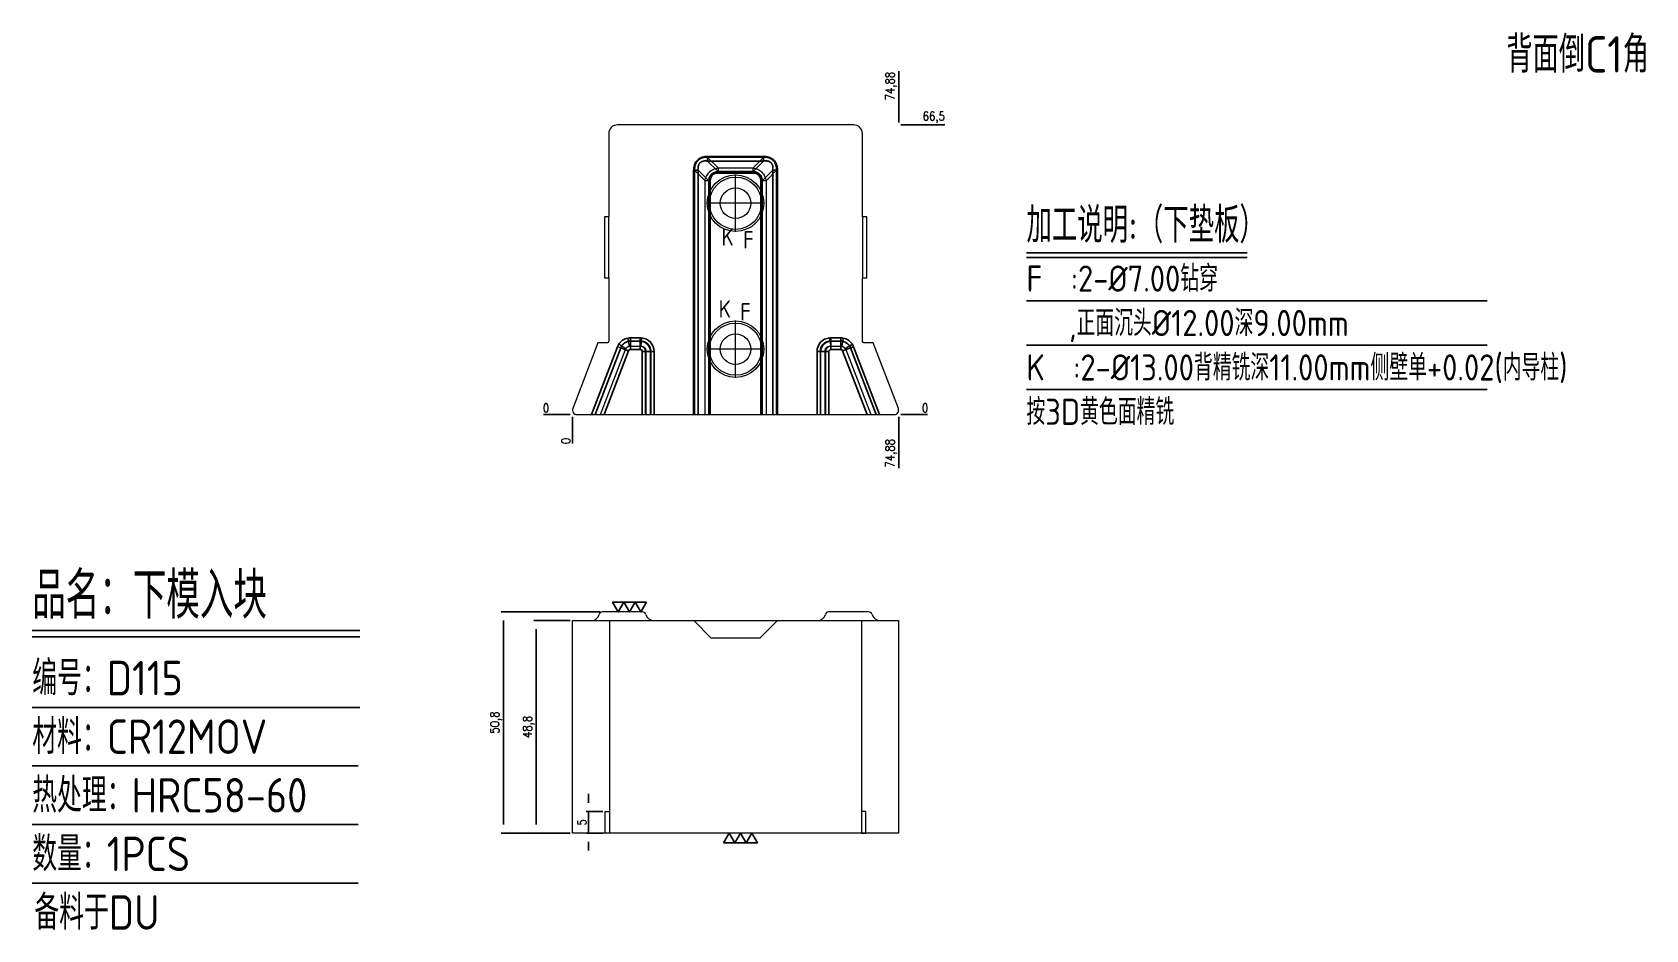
# Model space of a CAD drawing. Header units: millimetres. Extents: x 106100 to 106471, y -5203 to -4997.
import ezdxf
from ezdxf.enums import TextEntityAlignment as Align

# ---------------------------------------------------------------- set-up
doc = ezdxf.new("R2010")
doc.units = ezdxf.units.MM
doc.linetypes.add('HIDDEN', pattern=[0])
for name, color, linetype in [('DIM', 4, 'Continuous'), ('LB_P', 2, 'Continuous'), ('TEXT', 4, 'Continuous')]:
    doc.layers.add(name, color=color, linetype=linetype)
doc.styles.add('gbenor', font='gbenor.shx', dxfattribs={"bigfont": 'gbcbig.shx'})
doc.styles.get("Standard").update_dxf_attribs({"font": 'txt.shx', "width": 0.85, "bigfont": 'ctxt.shx'})
doc.dimstyles.new('T-2-WX', dxfattribs={"dimtxt": 2, "dimasz": 2, "dimexe": 0.5, "dimexo": 0.5, "dimgap": 0.5, "dimtad": 1, "dimtxsty": 'Standard', "dimblk": 'OPEN30', "dimcen": 0, "dimazin": 3, "dimtfac": 1, "dimtmove": 0, "dimatfit": 3, "dimldrblk": 'OPEN30', "dimlwd": -1, "dimlwe": -1})

# ---------------------------------------------------------------- blocks, each defined once
blk = doc.blocks.new('*D7579')
at = {"layer": 'Defpoints', "color": 0}
for p in [(106224.23, -5084.61), (106299.11, -5084.61), (106304.11, -5084.61)]:
    blk.add_point(p, dxfattribs=at)
at = {"layer": 'DIM', "color": 0, "linetype": 'Continuous'}
blk.add_line((106299.61, -5084.61), (106305.74, -5084.61), dxfattribs=at)
at = {"layer": 'DIM', "color": 0, "insert": (106305.17, -5083.11), "char_height": 2, "attachment_point": 5}
blk.add_mtext('0', dxfattribs=at)
blk = doc.blocks.new('_Open30')
blk = doc.blocks.new('*D7580')
at = {"layer": 'Defpoints', "color": 0}
for p in [(106299.11, -5018.11), (106304.11, -5018.11), (106224.23, -5084.61)]:
    blk.add_point(p, dxfattribs=at)
at = {"layer": 'DIM', "color": 0, "linetype": 'Continuous'}
for p, q in [((106299.61, -5018.11), (106303.11, -5018.11)), ((106303.11, -5018.11), (106300.11, -5018.11)), ((106300.11, -5018.11), (106309.71, -5018.11))]:
    blk.add_line(p, q, dxfattribs=at)
at = {"layer": 'DIM', "color": 0, "insert": (106307.16, -5016.42), "char_height": 2, "attachment_point": 5}
blk.add_mtext('66,5', dxfattribs=at)
blk = doc.blocks.new('*D7581')
at = {"layer": 'Defpoints', "color": 0}
for p in [(106219.23, -5084.61), (106224.23, -5084.61), (106224.23, -5084.61)]:
    blk.add_point(p, dxfattribs=at)
at = {"layer": 'DIM', "color": 0, "linetype": 'Continuous'}
blk.add_line((106223.73, -5084.61), (106217.59, -5084.61), dxfattribs=at)
at = {"layer": 'DIM', "color": 0, "insert": (106218.16, -5083.11), "char_height": 2, "attachment_point": 5}
blk.add_mtext('0', dxfattribs=at)
blk = doc.blocks.new('*D7582')
at = {"layer": 'Defpoints', "color": 0}
for p in [(106224.23, -5084.61), (106299.11, -5084.61), (106299.11, -5089.61)]:
    blk.add_point(p, dxfattribs=at)
at = {"layer": 'DIM', "color": 0, "linetype": 'Continuous'}
for p, q in [((106299.11, -5085.11), (106299.11, -5088.61)), ((106299.11, -5088.61), (106299.11, -5085.61)), ((106299.11, -5085.61), (106299.11, -5096.91))]:
    blk.add_line(p, q, dxfattribs=at)
at = {"layer": 'DIM', "color": 0, "insert": (106297.42, -5093.51), "char_height": 2, "attachment_point": 5, "rotation": 90}
blk.add_mtext('74,88', dxfattribs=at)
blk = doc.blocks.new('*D7583')
at = {"layer": 'Defpoints', "color": 0}
for p in [(106224.23, -5084.61), (106224.23, -5084.61), (106224.23, -5089.61)]:
    blk.add_point(p, dxfattribs=at)
at = {"layer": 'DIM', "color": 0, "linetype": 'Continuous'}
blk.add_line((106224.23, -5085.11), (106224.23, -5091.24), dxfattribs=at)
at = {"layer": 'DIM', "color": 0, "insert": (106222.73, -5090.68), "char_height": 2, "attachment_point": 5, "rotation": 90}
blk.add_mtext('0', dxfattribs=at)
blk = doc.blocks.new('*D7584')
at = {"layer": 'Defpoints', "color": 0}
for p in [(106299.11, -5013.11), (106299.11, -5018.11), (106224.23, -5084.61)]:
    blk.add_point(p, dxfattribs=at)
at = {"layer": 'DIM', "color": 0, "linetype": 'Continuous'}
for p, q in [((106299.11, -5017.11), (106299.11, -5005.81)), ((106299.11, -5017.61), (106299.11, -5014.11)), ((106299.11, -5014.11), (106299.11, -5017.11))]:
    blk.add_line(p, q, dxfattribs=at)
at = {"layer": 'DIM', "color": 0, "insert": (106297.42, -5009.21), "char_height": 2, "attachment_point": 5, "rotation": 90}
blk.add_mtext('74,88', dxfattribs=at)
blk = doc.blocks.new('*D7585')
at = {"layer": 'Defpoints', "color": 0}
for p in [(106231.08, -5129.92), (106208.39, -5180.72), (106224.23, -5180.72)]:
    blk.add_point(p, dxfattribs=at)
at = {"layer": 'DIM', "color": 0, "linetype": 'Continuous'}
for p, q in [((106230.58, -5129.92), (106207.89, -5129.92)), ((106208.39, -5131.92), (106208.39, -5178.72)), ((106223.73, -5180.72), (106207.89, -5180.72))]:
    blk.add_line(p, q, dxfattribs=at)
at = {"layer": 'DIM', "color": 0, "insert": (106206.69, -5155.32), "char_height": 2, "attachment_point": 5, "rotation": 90}
blk.add_mtext('50,8', dxfattribs=at)
blk = doc.blocks.new('*D7586')
at = {"layer": 'Defpoints', "color": 0}
for p in [(106224.23, -5131.92), (106215.89, -5180.72), (106224.23, -5180.72)]:
    blk.add_point(p, dxfattribs=at)
at = {"layer": 'DIM', "color": 0, "linetype": 'Continuous'}
for p, q in [((106223.73, -5131.92), (106215.39, -5131.92)), ((106215.89, -5133.92), (106215.89, -5178.72)), ((106223.73, -5180.72), (106215.39, -5180.72))]:
    blk.add_line(p, q, dxfattribs=at)
at = {"layer": 'DIM', "color": 0, "insert": (106214.2, -5156.32), "char_height": 2, "attachment_point": 5, "rotation": 90}
blk.add_mtext('48,8', dxfattribs=at)
blk = doc.blocks.new('*D7587')
at = {"layer": 'Defpoints', "color": 0}
for p in [(106231.73, -5175.72), (106227.9, -5180.72), (106231.73, -5180.72)]:
    blk.add_point(p, dxfattribs=at)
at = {"layer": 'DIM', "color": 0, "linetype": 'Continuous'}
for p, q in [((106227.9, -5173.72), (106227.9, -5171.72)), ((106231.23, -5175.72), (106227.4, -5175.72)), ((106227.9, -5175.72), (106227.9, -5180.72)), ((106231.23, -5180.72), (106227.4, -5180.72)), ((106227.9, -5182.72), (106227.9, -5184.72))]:
    blk.add_line(p, q, dxfattribs=at)
at = {"layer": 'DIM', "color": 0, "insert": (106226.4, -5178.22), "char_height": 2, "attachment_point": 5, "rotation": 90}
blk.add_mtext('5', dxfattribs=at)

msp = doc.modelspace()

# ---------------------------------------------------------------- linework, layer by layer
at = {"layer": 'DIM', "color": 4, "linetype": 'Continuous', "lineweight": 25}
for p, q in [((106100.236, -5134.228), (106175.389, -5134.228)), ((106100.236, -5135.613), (106175.389, -5135.613)), ((106100.236, -5151.838), (106175.389, -5151.838)), ((106100.236, -5165.293), (106175.063, -5165.293)), ((106100.236, -5178.748), (106175.063, -5178.748)), ((106100.236, -5192.203), (106175.063, -5192.203))]:
    msp.add_line(p, q, dxfattribs=at)
at = {"layer": 'LB_P', "linetype": 'Continuous', "lineweight": 25}
for p, q in [((106268.106, -5025.37, 0), (106255.228, -5025.37, 0)), ((106252.046, -5028.552, 0), (106252.046, -5084.61, 0)), ((106255.521, -5030.967, 0), (106253.106, -5028.552, 0)), ((106253.106, -5084.61, 0), (106253.106, -5028.552, 0)), ((106255.228, -5026.431, 0), (106257.642, -5028.845, 0)), ((106255.228, -5026.431, 0), (106268.106, -5026.431, 0)), ((106265.692, -5028.845, 0), (106257.642, -5028.845, 0)), ((106257.642, -5029.199, 0), (106265.692, -5029.199, 0)), ((106265.692, -5028.845, 0), (106268.106, -5026.431, 0)), ((106270.228, -5028.552, 0), (106267.814, -5030.967, 0)), ((106270.228, -5028.552, 0), (106270.228, -5084.61, 0)), ((106271.288, -5084.61, 0), (106271.288, -5028.552, 0)), ((106255.521, -5030.967, 0), (106255.521, -5084.61, 0)), ((106255.874, -5084.61, 0), (106255.874, -5030.967, 0)), ((106267.46, -5030.967, 0), (106267.46, -5084.61, 0)), ((106267.814, -5084.61, 0), (106267.814, -5030.967, 0))]:
    msp.add_line(p, q, dxfattribs=at)
at = {"layer": 'LB_P', "linetype": 'Continuous', "lineweight": 18}
for p, q in [((106255.228, -5025.37, 0), (106268.106, -5025.37, 0)), ((106257.642, -5027.997, 0), (106255.228, -5025.583, 0)), ((106268.106, -5025.583, 0), (106255.228, -5025.583, 0)), ((106268.106, -5025.583, 0), (106265.692, -5027.997, 0)), ((106252.046, -5084.61, 0), (106252.046, -5028.552, 0)), ((106252.258, -5028.552, 0), (106252.258, -5084.61, 0)), ((106252.258, -5028.552, 0), (106254.672, -5030.967, 0)), ((106257.642, -5027.997, 0), (106265.692, -5027.997, 0)), ((106265.692, -5029.199, 0), (106257.642, -5029.199, 0)), ((106268.662, -5030.967, 0), (106271.076, -5028.552, 0)), ((106271.076, -5084.61, 0), (106271.076, -5028.552, 0)), ((106271.288, -5028.552, 0), (106271.288, -5084.61, 0)), ((106254.672, -5084.61, 0), (106254.672, -5030.967, 0)), ((106255.874, -5030.967, 0), (106255.874, -5084.61, 0)), ((106267.46, -5084.61, 0), (106267.46, -5030.967, 0)), ((106268.662, -5030.967, 0), (106268.662, -5084.61, 0)), ((106240.266, -5129.919, 0), (106231.079, -5129.919, 0)), ((106241.018, -5130.446, 0), (106241.075, -5130.604, 0)), ((106292.204, -5129.915, 0), (106283.017, -5129.915, 0)), ((106292.956, -5130.442, 0), (106293.013, -5130.599, 0))]:
    msp.add_line(p, q, dxfattribs=at)
at = {"layer": 'LB_P', "linetype": 'Continuous', "lineweight": 15}
for p, q in [((106261.667, -5042.71, 0), (106261.667, -5029.51, 0)), ((106268.267, -5036.11, 0), (106255.067, -5036.11, 0)), ((106232.547, -5053.242, 0), (106232.547, -5039.242, 0)), ((106290.787, -5039.242, 0), (106290.787, -5053.242, 0)), ((106261.667, -5076.21, 0), (106261.667, -5063.01, 0)), ((106268.267, -5069.61, 0), (106255.067, -5069.61, 0)), ((106232.727, -5131.919, 0), (106232.727, -5180.719, 0)), ((106290.607, -5131.919, 0), (106290.607, -5180.719, 0))]:
    msp.add_line(p, q, dxfattribs=at)
at = {"layer": 'LB_P', "lineweight": 25}
for p, q in [((106228.596, -5084.61, 0), (106234.584, -5069.037, 0)), ((106235.3, -5069.312, 0), (106229.418, -5084.61, 0)), ((106237.089, -5070, 0), (106231.471, -5084.61, 0)), ((106237.089, -5070, 0), (106235.3, -5069.312, 0)), ((106236.934, -5067.066, 0), (106237.08, -5067.818, 0)), ((106237.539, -5067.007, 0), (106239.781, -5067.007, 0)), ((106237.539, -5067.774, 0), (106237.539, -5067.007, 0)), ((106239.781, -5067.774, 0), (106237.539, -5067.774, 0)), ((106237.539, -5069.691, 0), (106237.539, -5067.774, 0)), ((106239.781, -5069.691, 0), (106237.539, -5069.691, 0)), ((106239.781, -5067.774, 0), (106239.781, -5067.007, 0)), ((106239.781, -5069.691, 0), (106239.781, -5067.774, 0)), ((106239.991, -5067.783, 0), (106240.057, -5067.019, 0)), ((106283.343, -5067.783, 0), (106283.277, -5067.019, 0)), ((106283.553, -5067.007, 0), (106285.795, -5067.007, 0)), ((106283.553, -5067.007, 0), (106283.553, -5067.774, 0)), ((106283.553, -5067.774, 0), (106283.553, -5069.691, 0)), ((106285.795, -5067.774, 0), (106283.553, -5067.774, 0)), ((106285.795, -5069.691, 0), (106283.553, -5069.691, 0)), ((106285.795, -5067.007, 0), (106285.795, -5067.774, 0)), ((106285.795, -5067.774, 0), (106285.795, -5069.691, 0)), ((106288.034, -5069.312, 0), (106286.246, -5070, 0)), ((106291.863, -5084.61, 0), (106286.246, -5070, 0)), ((106286.401, -5067.066, 0), (106286.254, -5067.818, 0)), ((106288.478, -5068.493, 0), (106287.828, -5068.899, 0)), ((106288.75, -5069.037, 0), (106288.034, -5069.312, 0)), ((106293.916, -5084.61, 0), (106288.034, -5069.312, 0)), ((106288.75, -5069.037, 0), (106294.738, -5084.61, 0)), ((106240.266, -5084.61, 0), (106240.266, -5070.162, 0)), ((106240.266, -5070.162, 0), (106242.145, -5070.162, 0)), ((106242.203, -5070.12, 0), (106242.145, -5070.162, 0)), ((106242.145, -5070.162, 0), (106242.145, -5084.61, 0)), ((106242.203, -5084.61, 0), (106242.203, -5070.12, 0)), ((106242.203, -5070.12, 0), (106242.955, -5070.12, 0)), ((106242.955, -5070.12, 0), (106242.955, -5084.61, 0)), ((106281.131, -5070.12, 0), (106280.38, -5070.12, 0)), ((106280.38, -5084.61, 0), (106280.38, -5070.12, 0)), ((106281.189, -5070.162, 0), (106281.131, -5070.12, 0)), ((106281.131, -5070.12, 0), (106281.131, -5084.61, 0)), ((106283.068, -5070.162, 0), (106281.189, -5070.162, 0)), ((106281.189, -5084.61, 0), (106281.189, -5070.162, 0)), ((106283.068, -5070.162, 0), (106283.068, -5084.61, 0))]:
    msp.add_line(p, q, dxfattribs=at)
at = {"layer": 'LB_P', "lineweight": 18}
for p, q in [((106234.584, -5069.037, 0), (106228.596, -5084.61, 0)), ((106230.65, -5084.61, 0), (106236.373, -5069.725, 0)), ((106231.471, -5084.61, 0), (106237.089, -5070, 0)), ((106236.373, -5069.725, 0), (106234.584, -5069.037, 0)), ((106236.481, -5069.509, 0), (106234.856, -5068.493, 0)), ((106236.373, -5069.725, 0), (106237.089, -5070, 0)), ((106237.299, -5068.947, 0), (106236.934, -5067.066, 0)), ((106239.781, -5067.007, 0), (106237.539, -5067.007, 0)), ((106237.539, -5068.924, 0), (106237.539, -5067.007, 0)), ((106237.539, -5068.924, 0), (106239.781, -5068.924, 0)), ((106237.539, -5068.924, 0), (106237.539, -5069.691, 0)), ((106237.539, -5069.691, 0), (106239.781, -5069.691, 0)), ((106239.781, -5068.924, 0), (106239.781, -5067.007, 0)), ((106239.781, -5068.924, 0), (106239.781, -5069.691, 0)), ((106240.057, -5067.019, 0), (106239.893, -5068.929, 0)), ((106283.277, -5067.019, 0), (106283.442, -5068.929, 0)), ((106283.553, -5067.007, 0), (106283.553, -5068.924, 0)), ((106285.795, -5067.007, 0), (106283.553, -5067.007, 0)), ((106283.553, -5068.924, 0), (106283.553, -5069.691, 0)), ((106283.553, -5068.924, 0), (106285.795, -5068.924, 0)), ((106283.553, -5069.691, 0), (106285.795, -5069.691, 0)), ((106285.795, -5067.007, 0), (106285.795, -5068.924, 0)), ((106285.795, -5068.924, 0), (106285.795, -5069.691, 0)), ((106286.401, -5067.066, 0), (106286.035, -5068.947, 0)), ((106286.246, -5070, 0), (106286.961, -5069.725, 0)), ((106286.246, -5070, 0), (106291.863, -5084.61, 0)), ((106288.478, -5068.493, 0), (106286.853, -5069.509, 0)), ((106288.75, -5069.037, 0), (106286.961, -5069.725, 0)), ((106286.961, -5069.725, 0), (106292.684, -5084.61, 0)), ((106294.738, -5084.61, 0), (106288.75, -5069.037, 0)), ((106240.266, -5070.162, 0), (106241.018, -5070.162, 0)), ((106240.266, -5070.162, 0), (106240.266, -5084.61, 0)), ((106241.075, -5070.12, 0), (106241.018, -5070.162, 0)), ((106241.018, -5084.61, 0), (106241.018, -5070.162, 0)), ((106242.955, -5070.12, 0), (106241.075, -5070.12, 0)), ((106241.075, -5070.12, 0), (106241.075, -5084.61, 0)), ((106242.955, -5084.61, 0), (106242.955, -5070.12, 0)), ((106282.259, -5070.12, 0), (106280.38, -5070.12, 0)), ((106280.38, -5070.12, 0), (106280.38, -5084.61, 0)), ((106282.316, -5070.162, 0), (106282.259, -5070.12, 0)), ((106282.259, -5084.61, 0), (106282.259, -5070.12, 0)), ((106282.316, -5070.162, 0), (106283.068, -5070.162, 0)), ((106282.316, -5070.162, 0), (106282.316, -5084.61, 0)), ((106283.068, -5084.61, 0), (106283.068, -5070.162, 0))]:
    msp.add_line(p, q, dxfattribs=at)
at = {"layer": 'LB_P', "linetype": 'Continuous', "lineweight": 15, "elevation": 0}
msp.add_lwpolyline([(106290.787, -5039.242), (106290.787, -5020.112, 0.4142136), (106288.787, -5018.112), (106234.547, -5018.112, 0.4142136), (106232.547, -5020.112), (106232.547, -5039.242), (106231.547, -5039.242), (106231.547, -5053.242), (106232.547, -5053.242), (106232.547, -5067.692, -0.4142136), (106232.047, -5068.192), (106230.084, -5068.192), (106224.294, -5083.251, 0.5263024), (106225.228, -5084.61), (106298.107, -5084.61, 0.5263024), (106299.04, -5083.251), (106293.25, -5068.192), (106291.287, -5068.192, -0.4142136), (106290.787, -5067.692), (106290.787, -5053.242), (106291.787, -5053.242), (106291.787, -5039.242)], format="xyb", close=True, dxfattribs=at)
at = {"layer": 'LB_P', "color": 2, "linetype": 'Continuous', "lineweight": 15, "elevation": 0}
msp.add_lwpolyline([(106224.228, -5131.919), (106299.107, -5131.919), (106299.107, -5180.719), (106224.228, -5180.719)], close=True, dxfattribs=at)
at = {"layer": 'LB_P', "linetype": 'Continuous', "lineweight": 15, "elevation": 0}
msp.add_lwpolyline([(106271.264, -5131.919), (106267.264, -5135.919), (106256.07, -5135.919), (106252.07, -5131.919)], dxfattribs=at)
for points in [[(106231.727, -5180.719), (106231.727, -5175.719), (106232.727, -5175.719), (106232.727, -5180.719)], [(106291.607, -5180.719), (106291.607, -5175.719), (106290.607, -5175.719), (106290.607, -5180.719)]]:
    msp.add_lwpolyline(points, close=True, dxfattribs=at)
at = {"layer": 'LB_P', "linetype": 'HIDDEN', "lineweight": 15}
for centre in [(106261.667, -5036.11, 0), (106261.667, -5069.61, 0)]:
    msp.add_circle(centre, 6.5, dxfattribs=at)
at = {"layer": 'LB_P', "linetype": 'Continuous', "lineweight": 15}
for centre, radius in [((106261.667, -5036.11, 0), 6), ((106261.667, -5036.11, 0), 3.5), ((106261.667, -5069.61, 0), 6), ((106261.667, -5069.61, 0), 3.5)]:
    msp.add_circle(centre, radius, dxfattribs=at)
at = {"layer": 'LB_P', "linetype": 'Continuous', "lineweight": 18}
for centre, radius, start, end in [((106228.531, -5130.031, 0), 1.889, 271.31505, 345.90349), ((106231.097, -5130.675, 0), 0.756, 91.31505, 165.90349), ((106240.266, -5130.719, 0), 0.8, 20, 90), ((106242.955, -5129.919, 0), 2, 200, 270), ((106280.469, -5130.027, 0), 1.889, 271.31505, 345.90349), ((106283.035, -5130.671, 0), 0.756, 91.31505, 165.90349), ((106292.204, -5130.715, 0), 0.8, 20, 90), ((106294.893, -5129.915, 0), 2, 200, 270)]:
    msp.add_arc(centre, radius, start, end, dxfattribs=at)
at = {"layer": 'LB_P', "lineweight": 25}
for centre, major_axis, ratio, start_param, end_param in [((106237.711, -5070.423, 0), (1.965, -2.86), 0.9510147, 2.7497471, 3.5334382), ((106237.563, -5070.208, 0), (0.298, -0.433), 0.9510147, 2.5629528, 3.7202325), ((106239.734, -5070.208, 0), (0.442, 0.325), 0.9112507, 5.6922932, 7.1744522), ((106239.443, -5070.423, 0), (2.916, 2.147), 0.9112507, 5.6922932, 7.0873262), ((106283.891, -5070.423, 0), (-2.916, 2.147), 0.9112507, 5.4790444, 6.8740774), ((106283.6, -5070.208, 0), (-0.442, 0.325), 0.9112507, 5.3919185, 6.8740774), ((106285.771, -5070.208, 0), (-0.298, -0.433), 0.9510147, 2.5629528, 3.7202325), ((106285.624, -5070.423, 0), (-1.965, -2.86), 0.9510147, 2.7497471, 3.5334382)]:
    msp.add_ellipse(centre, major_axis=major_axis, ratio=ratio, start_param=start_param, end_param=end_param, dxfattribs=at)
at = {"layer": 'LB_P', "lineweight": 18}
for centre, major_axis, ratio, start_param, end_param in [((106237.711, -5070.423, 0), (1.965, -2.86), 0.9510147, 2.7497471, 3.5334382), ((106237.563, -5070.208, 0), (0.298, -0.433), 0.9510147, 2.5629528, 3.7202325), ((106239.734, -5070.208, 0), (0.442, 0.325), 0.9112507, 5.6922932, 7.1744522), ((106239.443, -5070.423, 0), (2.916, 2.147), 0.9112507, 5.6922932, 7.0873262), ((106283.891, -5070.423, 0), (-2.916, 2.147), 0.9112507, 5.4790444, 6.8740774), ((106283.6, -5070.208, 0), (-0.442, 0.325), 0.9112507, 5.3919185, 6.8740774), ((106285.771, -5070.208, 0), (-0.298, -0.433), 0.9510147, 2.5629528, 3.7202325), ((106285.624, -5070.423, 0), (-1.965, -2.86), 0.9510147, 2.7497471, 3.5334382)]:
    msp.add_ellipse(centre, major_axis=major_axis, ratio=ratio, start_param=start_param, end_param=end_param, dxfattribs=at)
at = {"layer": 'LB_P', "linetype": 'Continuous', "lineweight": 25}
for points, knots in [([(106252.046, -5028.552, 0), (106252.046, -5028.142, 0), (106252.098, -5027.722, 0), (106252.3, -5027.118, 0), (106252.389, -5026.921, 0), (106252.611, -5026.55, 0), (106252.745, -5026.377, 0), (106253.052, -5026.069, 0), (106253.226, -5025.935, 0), (106253.597, -5025.713, 0), (106253.793, -5025.625, 0), (106254.398, -5025.423, 0), (106254.817, -5025.37, 0), (106255.228, -5025.37, 0)], [0, 0, 0, 0, 0.25, 0.25, 0.375, 0.375, 0.5, 0.5, 0.625, 0.625, 0.75, 0.75, 1, 1, 1, 1]), ([(106268.106, -5025.37, 0), (106268.517, -5025.37, 0), (106268.936, -5025.423, 0), (106269.541, -5025.625, 0), (106269.738, -5025.713, 0), (106270.108, -5025.935, 0), (106270.282, -5026.069, 0), (106270.59, -5026.377, 0), (106270.724, -5026.551, 0), (106270.946, -5026.921, 0), (106271.034, -5027.118, 0), (106271.236, -5027.723, 0), (106271.288, -5028.142, 0), (106271.288, -5028.552, 0)], [0, 0, 0, 0, 0.25, 0.25, 0.375, 0.375, 0.5, 0.5, 0.625, 0.625, 0.75, 0.75, 1, 1, 1, 1]), ([(106255.228, -5026.431, 0), (106255.16, -5026.422, 0), (106255.029, -5026.406, 0), (106254.835, -5026.395, 0), (106254.65, -5026.396, 0), (106254.474, -5026.409, 0), (106254.308, -5026.434, 0), (106254.151, -5026.471, 0), (106254.004, -5026.519, 0), (106253.868, -5026.578, 0), (106253.742, -5026.649, 0), (106253.626, -5026.73, 0), (106253.521, -5026.822, 0), (106253.393, -5026.962, 0), (106253.257, -5027.171, 0), (106253.142, -5027.464, 0), (106253.078, -5027.796, 0), (106253.061, -5028.165, 0), (106253.091, -5028.419, 0), (106253.106, -5028.552, 0)], [0, 0, 0, 0, 0.05601333, 0.10928359, 0.15994378, 0.20814851, 0.25407719, 0.29793717, 0.33996643, 0.38043526, 0.41964623, 0.45793174, 0.49564868, 0.53317017, 0.61321579, 0.69770357, 0.78910222, 0.88937129, 1, 1, 1, 1]), ([(106257.642, -5028.845, 0), (106257.37, -5028.861, 0), (106257.097, -5028.915, 0), (106256.582, -5029.119, 0), (106256.341, -5029.271, 0), (106255.946, -5029.666, 0), (106255.794, -5029.906, 0), (106255.59, -5030.421, 0), (106255.537, -5030.695, 0), (106255.521, -5030.967, 0)], [0, 0, 0, 0, 0.25, 0.25, 0.5, 0.5, 0.75, 0.75, 1, 1, 1, 1]), ([(106257.642, -5029.199, 0), (106257.402, -5029.199, 0), (106257.163, -5029.232, 0), (106256.718, -5029.385, 0), (106256.513, -5029.508, 0), (106256.183, -5029.837, 0), (106256.061, -5030.042, 0), (106255.907, -5030.487, 0), (106255.874, -5030.726, 0), (106255.874, -5030.967, 0)], [0, 0, 0, 0, 0.25, 0.25, 0.5, 0.5, 0.75, 0.75, 1, 1, 1, 1]), ([(106265.692, -5028.845, 0), (106265.752, -5028.85, 0), (106265.869, -5028.859, 0), (106266.042, -5028.886, 0), (106266.207, -5028.922, 0), (106266.366, -5028.968, 0), (106266.596, -5029.052, 0), (106266.885, -5029.203, 0), (106267.2, -5029.459, 0), (106267.456, -5029.774, 0), (106267.624, -5030.095, 0), (106267.726, -5030.4, 0), (106267.788, -5030.676, 0), (106267.805, -5030.868, 0), (106267.814, -5030.967, 0)], [0, 0, 0, 0, 0.0541024, 0.10663569, 0.1577006, 0.20740683, 0.25587326, 0.37973329, 0.50000066, 0.62029102, 0.74419329, 0.82566849, 0.91076772, 1, 1, 1, 1]), ([(106267.46, -5030.967, 0), (106267.46, -5030.726, 0), (106267.427, -5030.487, 0), (106267.273, -5030.042, 0), (106267.151, -5029.837, 0), (106266.822, -5029.508, 0), (106266.617, -5029.385, 0), (106266.172, -5029.232, 0), (106265.932, -5029.199, 0), (106265.692, -5029.199, 0)], [0, 0, 0, 0, 0.25, 0.25, 0.5, 0.5, 0.75, 0.75, 1, 1, 1, 1]), ([(106270.228, -5028.552, 0), (106270.236, -5028.485, 0), (106270.253, -5028.354, 0), (106270.264, -5028.16, 0), (106270.263, -5027.975, 0), (106270.25, -5027.799, 0), (106270.225, -5027.632, 0), (106270.188, -5027.476, 0), (106270.14, -5027.329, 0), (106270.081, -5027.192, 0), (106270.01, -5027.066, 0), (106269.929, -5026.951, 0), (106269.837, -5026.846, 0), (106269.697, -5026.717, 0), (106269.488, -5026.581, 0), (106269.195, -5026.467, 0), (106268.863, -5026.402, 0), (106268.494, -5026.386, 0), (106268.24, -5026.416, 0), (106268.106, -5026.431, 0)], [0, 0, 0, 0, 0.05601332, 0.10928357, 0.15994375, 0.20814847, 0.25407714, 0.29793712, 0.33996637, 0.3804352, 0.41964617, 0.45793168, 0.49564863, 0.53317011, 0.61321575, 0.69770353, 0.78910219, 0.88937128, 1, 1, 1, 1])]:
    msp.add_open_spline(points, degree=3, knots=knots, dxfattribs=at)
at = {"layer": 'LB_P', "linetype": 'Continuous', "lineweight": 18}
for points, knots in [([(106255.228, -5025.37, 0), (106254.817, -5025.37, 0), (106254.398, -5025.423, 0), (106253.793, -5025.625, 0), (106253.597, -5025.713, 0), (106253.226, -5025.935, 0), (106253.052, -5026.069, 0), (106252.745, -5026.377, 0), (106252.611, -5026.551, 0), (106252.389, -5026.921, 0), (106252.3, -5027.118, 0), (106252.098, -5027.722, 0), (106252.046, -5028.142, 0), (106252.046, -5028.552, 0)], [0, 0, 0, 0, 0.25, 0.25, 0.375, 0.375, 0.5, 0.5, 0.625, 0.625, 0.75, 0.75, 1, 1, 1, 1]), ([(106255.228, -5025.583, 0), (106254.836, -5025.573, 0), (106254.436, -5025.614, 0), (106253.863, -5025.794, 0), (106253.677, -5025.874, 0), (106253.328, -5026.078, 0), (106253.164, -5026.202, 0), (106252.878, -5026.489, 0), (106252.753, -5026.652, 0), (106252.549, -5027.001, 0), (106252.469, -5027.187, 0), (106252.29, -5027.761, 0), (106252.249, -5028.16, 0), (106252.258, -5028.552, 0)], [0, 0, 0, 0, 0.25, 0.25, 0.375, 0.375, 0.5, 0.5, 0.625, 0.625, 0.75, 0.75, 1, 1, 1, 1]), ([(106271.288, -5028.552, 0), (106271.288, -5028.142, 0), (106271.236, -5027.723, 0), (106271.034, -5027.118, 0), (106270.946, -5026.921, 0), (106270.724, -5026.551, 0), (106270.59, -5026.377, 0), (106270.282, -5026.069, 0), (106270.108, -5025.935, 0), (106269.738, -5025.713, 0), (106269.541, -5025.625, 0), (106268.936, -5025.423, 0), (106268.517, -5025.37, 0), (106268.106, -5025.37, 0)], [0, 0, 0, 0, 0.25, 0.25, 0.375, 0.375, 0.5, 0.5, 0.625, 0.625, 0.75, 0.75, 1, 1, 1, 1]), ([(106271.076, -5028.552, 0), (106271.085, -5028.16, 0), (106271.045, -5027.761, 0), (106270.865, -5027.188, 0), (106270.785, -5027.001, 0), (106270.581, -5026.652, 0), (106270.457, -5026.489, 0), (106270.17, -5026.202, 0), (106270.007, -5026.078, 0), (106269.658, -5025.874, 0), (106269.472, -5025.794, 0), (106268.898, -5025.614, 0), (106268.499, -5025.573, 0), (106268.106, -5025.583, 0)], [0, 0, 0, 0, 0.25, 0.25, 0.375, 0.375, 0.5, 0.5, 0.625, 0.625, 0.75, 0.75, 1, 1, 1, 1]), ([(106254.672, -5030.967, 0), (106254.727, -5030.618, 0), (106254.828, -5030.263, 0), (106255.153, -5029.581, 0), (106255.377, -5029.255, 0), (106255.93, -5028.702, 0), (106256.256, -5028.478, 0), (106256.938, -5028.153, 0), (106257.293, -5028.051, 0), (106257.642, -5027.997, 0)], [0, 0, 0, 0, 0.25, 0.25, 0.5, 0.5, 0.75, 0.75, 1, 1, 1, 1]), ([(106255.874, -5030.967, 0), (106255.874, -5030.727, 0), (106255.907, -5030.487, 0), (106256.061, -5030.042, 0), (106256.183, -5029.837, 0), (106256.513, -5029.508, 0), (106256.718, -5029.386, 0), (106257.163, -5029.232, 0), (106257.402, -5029.199, 0), (106257.642, -5029.199, 0)], [0, 0, 0, 0, 0.25, 0.25, 0.5, 0.5, 0.75, 0.75, 1, 1, 1, 1]), ([(106265.692, -5027.997, 0), (106266.041, -5028.051, 0), (106266.396, -5028.153, 0), (106267.078, -5028.478, 0), (106267.404, -5028.702, 0), (106267.957, -5029.255, 0), (106268.181, -5029.581, 0), (106268.506, -5030.263, 0), (106268.608, -5030.618, 0), (106268.662, -5030.967, 0)], [0, 0, 0, 0, 0.25, 0.25, 0.5, 0.5, 0.75, 0.75, 1, 1, 1, 1]), ([(106265.692, -5029.199, 0), (106265.932, -5029.199, 0), (106266.172, -5029.232, 0), (106266.617, -5029.386, 0), (106266.822, -5029.508, 0), (106267.151, -5029.838, 0), (106267.273, -5030.042, 0), (106267.427, -5030.488, 0), (106267.46, -5030.727, 0), (106267.46, -5030.967, 0)], [0, 0, 0, 0, 0.25, 0.25, 0.5, 0.5, 0.75, 0.75, 1, 1, 1, 1])]:
    msp.add_open_spline(points, degree=3, knots=knots, dxfattribs=at)
at = {"layer": 'LB_P', "linetype": 'Continuous', "lineweight": 25}
for points in [[(106255.228, -5026.431, 0), (106255.228, -5026.292, 0), (106255.228, -5025.959, 0), (106255.228, -5025.567, 0), (106255.228, -5025.37, 0)], [(106268.106, -5025.37, 0), (106268.106, -5025.567, 0), (106268.106, -5025.959, 0), (106268.106, -5026.292, 0), (106268.106, -5026.431, 0)], [(106252.046, -5028.552, 0), (106252.242, -5028.552, 0), (106252.635, -5028.552, 0), (106252.968, -5028.552, 0), (106253.106, -5028.552, 0)], [(106257.642, -5028.845, 0), (106257.642, -5028.938, 0), (106257.642, -5029.068, 0), (106257.642, -5029.199, 0)], [(106265.692, -5028.845, 0), (106265.692, -5028.938, 0), (106265.692, -5029.068, 0), (106265.692, -5029.199, 0)], [(106270.228, -5028.552, 0), (106270.367, -5028.552, 0), (106270.699, -5028.552, 0), (106271.092, -5028.552, 0), (106271.288, -5028.552, 0)], [(106255.521, -5030.967, 0), (106255.613, -5030.967, 0), (106255.743, -5030.967, 0), (106255.874, -5030.967, 0)], [(106267.46, -5030.967, 0), (106267.591, -5030.967, 0), (106267.721, -5030.967, 0), (106267.814, -5030.967, 0)]]:
    msp.add_open_spline(points, degree=3, dxfattribs=at)
at = {"layer": 'LB_P', "linetype": 'Continuous', "lineweight": 18}
for points in [[(106255.228, -5025.37, 0), (106255.228, -5025.41, 0), (106255.228, -5025.449, 0), (106255.228, -5025.485, 0)], [(106255.228, -5025.485, 0), (106255.228, -5025.521, 0), (106255.228, -5025.555, 0), (106255.228, -5025.583, 0)], [(106268.106, -5025.485, 0), (106268.106, -5025.449, 0), (106268.106, -5025.41, 0), (106268.106, -5025.37, 0)], [(106268.106, -5025.583, 0), (106268.106, -5025.555, 0), (106268.106, -5025.521, 0), (106268.106, -5025.485, 0)], [(106252.16, -5028.552, 0), (106252.124, -5028.552, 0), (106252.085, -5028.552, 0), (106252.046, -5028.552, 0)], [(106252.258, -5028.552, 0), (106252.23, -5028.552, 0), (106252.197, -5028.552, 0), (106252.16, -5028.552, 0)], [(106257.642, -5027.997, 0), (106257.642, -5028.154, 0), (106257.642, -5028.531, 0), (106257.642, -5028.976, 0), (106257.642, -5029.199, 0)], [(106265.692, -5029.199, 0), (106265.692, -5028.976, 0), (106265.692, -5028.531, 0), (106265.692, -5028.154, 0), (106265.692, -5027.997, 0)], [(106271.174, -5028.552, 0), (106271.137, -5028.552, 0), (106271.104, -5028.552, 0), (106271.076, -5028.552, 0)], [(106271.288, -5028.552, 0), (106271.249, -5028.552, 0), (106271.21, -5028.552, 0), (106271.174, -5028.552, 0)], [(106255.874, -5030.967, 0), (106255.652, -5030.967, 0), (106255.207, -5030.967, 0), (106254.829, -5030.967, 0), (106254.672, -5030.967, 0)], [(106268.662, -5030.967, 0), (106268.505, -5030.967, 0), (106268.128, -5030.967, 0), (106267.683, -5030.967, 0), (106267.46, -5030.967, 0)]]:
    msp.add_open_spline(points, degree=3, dxfattribs=at)
at = {"layer": 'LB_P', "lineweight": 25}
for points in [[(106234.584, -5069.037, 0), (106234.657, -5068.848, 0), (106234.748, -5068.665, 0), (106234.856, -5068.493, 0)], [(106235.507, -5068.9, 0), (106235.425, -5069.03, 0), (106235.356, -5069.168, 0), (106235.3, -5069.312, 0)], [(106236.934, -5067.066, 0), (106237.133, -5067.027, 0), (106237.337, -5067.007, 0), (106237.539, -5067.007, 0)], [(106237.539, -5067.774, 0), (106237.385, -5067.775, 0), (106237.231, -5067.79, 0), (106237.08, -5067.819, 0)], [(106239.781, -5067.007, 0), (106239.873, -5067.007, 0), (106239.965, -5067.011, 0), (106240.057, -5067.019, 0)], [(106239.991, -5067.783, 0), (106239.921, -5067.777, 0), (106239.851, -5067.774, 0), (106239.781, -5067.774, 0)], [(106283.277, -5067.019, 0), (106283.369, -5067.011, 0), (106283.461, -5067.007, 0), (106283.553, -5067.007, 0)], [(106283.553, -5067.774, 0), (106283.483, -5067.774, 0), (106283.413, -5067.777, 0), (106283.343, -5067.783, 0)], [(106285.795, -5067.007, 0), (106285.998, -5067.007, 0), (106286.201, -5067.027, 0), (106286.401, -5067.066, 0)], [(106286.254, -5067.819, 0), (106286.103, -5067.79, 0), (106285.949, -5067.775, 0), (106285.795, -5067.774, 0)], [(106288.034, -5069.312, 0), (106287.978, -5069.168, 0), (106287.909, -5069.03, 0), (106287.827, -5068.9, 0)], [(106288.478, -5068.493, 0), (106288.586, -5068.665, 0), (106288.677, -5068.848, 0), (106288.75, -5069.037, 0)]]:
    msp.add_open_spline(points, degree=3, dxfattribs=at)
for points, knots in [([(106235.506, -5068.899, 0), (106235.537, -5068.855, 0), (106235.599, -5068.766, 0), (106235.702, -5068.64, 0), (106235.813, -5068.52, 0), (106235.931, -5068.407, 0), (106236.056, -5068.302, 0), (106236.188, -5068.206, 0), (106236.325, -5068.118, 0), (106236.468, -5068.038, 0), (106236.616, -5067.968, 0), (106236.767, -5067.908, 0), (106236.922, -5067.857, 0), (106237.027, -5067.831, 0), (106237.08, -5067.818, 0)], [0, 0, 0, 0, 0.0833464, 0.1666857, 0.2500193, 0.3333486, 0.416675, 0.5, 0.583325, 0.6666514, 0.7499807, 0.8333143, 0.9166536, 1, 1, 1, 1]), ([(106237.08, -5067.818, 0), (106237.03, -5067.828, 0), (106236.931, -5067.848, 0), (106236.785, -5067.89, 0), (106236.642, -5067.941, 0), (106236.503, -5068.001, 0), (106236.368, -5068.07, 0), (106236.239, -5068.147, 0), (106236.114, -5068.232, 0), (106235.996, -5068.325, 0), (106235.884, -5068.426, 0), (106235.778, -5068.535, 0), (106235.679, -5068.65, 0), (106235.588, -5068.771, 0), (106235.533, -5068.856, 0), (106235.506, -5068.899, 0)], [0, 0, 0, 0, 0.077455, 0.1546448, 0.231617, 0.3084193, 0.3851003, 0.4617082, 0.5382918, 0.6148997, 0.6915807, 0.768383, 0.8453552, 0.922545, 1, 1, 1, 1]), ([(106239.991, -5067.783, 0), (106240.043, -5067.792, 0), (106240.147, -5067.811, 0), (106240.3, -5067.852, 0), (106240.451, -5067.901, 0), (106240.598, -5067.961, 0), (106240.742, -5068.029, 0), (106240.881, -5068.107, 0), (106241.015, -5068.193, 0), (106241.143, -5068.287, 0), (106241.265, -5068.388, 0), (106241.381, -5068.497, 0), (106241.49, -5068.612, 0), (106241.592, -5068.734, 0), (106241.686, -5068.861, 0), (106241.772, -5068.993, 0), (106241.85, -5069.129, 0), (106241.919, -5069.27, 0), (106241.98, -5069.414, 0), (106242.032, -5069.56, 0), (106242.074, -5069.709, 0), (106242.108, -5069.859, 0), (106242.132, -5070.011, 0), (106242.141, -5070.112, 0), (106242.145, -5070.162, 0)], [0, 0, 0, 0, 0.04663418, 0.09314797, 0.13954254, 0.18581904, 0.23197868, 0.27802263, 0.3239521, 0.3697683, 0.41547245, 0.46106576, 0.50654949, 0.55192487, 0.59719316, 0.64235563, 0.68741353, 0.73236816, 0.77722081, 0.82197277, 0.86662534, 0.91117986, 0.95563763, 1, 1, 1, 1]), ([(106242.203, -5070.12, 0), (106242.203, -5070.068, 0), (106242.204, -5069.965, 0), (106242.193, -5069.811, 0), (106242.172, -5069.66, 0), (106242.143, -5069.512, 0), (106242.104, -5069.368, 0), (106242.056, -5069.229, 0), (106242, -5069.094, 0), (106241.936, -5068.964, 0), (106241.863, -5068.84, 0), (106241.783, -5068.721, 0), (106241.696, -5068.609, 0), (106241.572, -5068.468, 0), (106241.399, -5068.308, 0), (106241.166, -5068.141, 0), (106240.906, -5068.001, 0), (106240.62, -5067.892, 0), (106240.313, -5067.813, 0), (106240.1, -5067.793, 0), (106239.991, -5067.783, 0)], [0, 0, 0, 0, 0.0436974, 0.0868155, 0.129391, 0.1714622, 0.2130686, 0.2542512, 0.2950521, 0.3355148, 0.3756837, 0.4156043, 0.455323, 0.4948868, 0.5725019, 0.6523524, 0.734754, 0.8199938, 0.9083314, 1, 1, 1, 1]), ([(106283.343, -5067.783, 0), (106283.288, -5067.787, 0), (106283.18, -5067.796, 0), (106283.019, -5067.821, 0), (106282.864, -5067.854, 0), (106282.713, -5067.897, 0), (106282.568, -5067.947, 0), (106282.429, -5068.006, 0), (106282.295, -5068.073, 0), (106282.169, -5068.146, 0), (106282.049, -5068.226, 0), (106281.936, -5068.313, 0), (106281.831, -5068.405, 0), (106281.698, -5068.536, 0), (106281.547, -5068.719, 0), (106281.394, -5068.963, 0), (106281.273, -5069.228, 0), (106281.187, -5069.513, 0), (106281.135, -5069.812, 0), (106281.133, -5070.017, 0), (106281.131, -5070.12, 0)], [0, 0, 0, 0, 0.0462654, 0.0916746, 0.1362543, 0.180033, 0.2230405, 0.2653085, 0.3068701, 0.3477603, 0.388016, 0.4276754, 0.466779, 0.5053686, 0.5845752, 0.6646012, 0.7458145, 0.8285671, 0.9131919, 1, 1, 1, 1]), ([(106281.189, -5070.162, 0), (106281.193, -5070.109, 0), (106281.203, -5070.003, 0), (106281.229, -5069.845, 0), (106281.265, -5069.688, 0), (106281.312, -5069.532, 0), (106281.368, -5069.379, 0), (106281.434, -5069.229, 0), (106281.509, -5069.083, 0), (106281.594, -5068.942, 0), (106281.687, -5068.806, 0), (106281.79, -5068.675, 0), (106281.9, -5068.551, 0), (106282.018, -5068.434, 0), (106282.144, -5068.324, 0), (106282.276, -5068.223, 0), (106282.415, -5068.13, 0), (106282.559, -5068.047, 0), (106282.708, -5067.973, 0), (106282.862, -5067.909, 0), (106283.02, -5067.856, 0), (106283.18, -5067.812, 0), (106283.289, -5067.793, 0), (106283.343, -5067.783, 0)], [0, 0, 0, 0, 0.0464773, 0.0930593, 0.1397477, 0.1865438, 0.2334494, 0.2804657, 0.3275944, 0.3748369, 0.4221947, 0.4696692, 0.5172619, 0.5649743, 0.6128076, 0.6607635, 0.7088432, 0.7570482, 0.8053798, 0.8538394, 0.9024284, 0.9511482, 1, 1, 1, 1]), ([(106286.254, -5067.818, 0), (106286.307, -5067.831, 0), (106286.412, -5067.857, 0), (106286.567, -5067.908, 0), (106286.719, -5067.968, 0), (106286.866, -5068.038, 0), (106287.009, -5068.118, 0), (106287.146, -5068.206, 0), (106287.278, -5068.302, 0), (106287.403, -5068.407, 0), (106287.522, -5068.52, 0), (106287.632, -5068.64, 0), (106287.736, -5068.766, 0), (106287.797, -5068.855, 0), (106287.828, -5068.899, 0)], [0, 0, 0, 0, 0.0833464, 0.1666857, 0.2500193, 0.3333486, 0.416675, 0.5, 0.583325, 0.6666514, 0.7499807, 0.8333143, 0.9166536, 1, 1, 1, 1]), ([(106287.828, -5068.899, 0), (106287.801, -5068.856, 0), (106287.747, -5068.771, 0), (106287.655, -5068.65, 0), (106287.556, -5068.535, 0), (106287.451, -5068.426, 0), (106287.338, -5068.325, 0), (106287.22, -5068.232, 0), (106287.095, -5068.147, 0), (106286.966, -5068.07, 0), (106286.831, -5068.001, 0), (106286.692, -5067.941, 0), (106286.55, -5067.89, 0), (106286.403, -5067.848, 0), (106286.304, -5067.828, 0), (106286.254, -5067.818, 0)], [0, 0, 0, 0, 0.077455, 0.1546448, 0.231617, 0.3084193, 0.3851003, 0.4617082, 0.5382918, 0.6148997, 0.6915807, 0.768383, 0.8453552, 0.922545, 1, 1, 1, 1])]:
    msp.add_open_spline(points, degree=3, knots=knots, dxfattribs=at)
at = {"layer": 'LB_P', "lineweight": 18}
for points in [[(106236.373, -5069.725, 0), (106236.402, -5069.65, 0), (106236.439, -5069.578, 0), (106236.481, -5069.51, 0)], [(106237.539, -5067.007, 0), (106237.337, -5067.007, 0), (106237.133, -5067.027, 0), (106236.934, -5067.066, 0)], [(106237.299, -5068.948, 0), (106237.378, -5068.932, 0), (106237.458, -5068.924, 0), (106237.539, -5068.924, 0)], [(106240.057, -5067.019, 0), (106239.965, -5067.011, 0), (106239.873, -5067.007, 0), (106239.781, -5067.007, 0)], [(106239.781, -5068.924, 0), (106239.818, -5068.924, 0), (106239.856, -5068.926, 0), (106239.893, -5068.929, 0)], [(106283.553, -5067.007, 0), (106283.461, -5067.007, 0), (106283.369, -5067.011, 0), (106283.277, -5067.019, 0)], [(106283.442, -5068.929, 0), (106283.479, -5068.926, 0), (106283.516, -5068.924, 0), (106283.553, -5068.924, 0)], [(106286.401, -5067.066, 0), (106286.201, -5067.027, 0), (106285.998, -5067.007, 0), (106285.795, -5067.007, 0)], [(106285.795, -5068.924, 0), (106285.876, -5068.924, 0), (106285.956, -5068.932, 0), (106286.035, -5068.948, 0)], [(106286.853, -5069.51, 0), (106286.895, -5069.578, 0), (106286.932, -5069.65, 0), (106286.961, -5069.725, 0)], [(106288.75, -5069.037, 0), (106288.677, -5068.848, 0), (106288.586, -5068.665, 0), (106288.478, -5068.493, 0)]]:
    msp.add_open_spline(points, degree=3, dxfattribs=at)
for points, knots in [([(106237.299, -5068.947, 0), (106237.263, -5068.956, 0), (106237.189, -5068.974, 0), (106237.083, -5069.012, 0), (106236.98, -5069.059, 0), (106236.881, -5069.115, 0), (106236.788, -5069.18, 0), (106236.7, -5069.251, 0), (106236.62, -5069.331, 0), (106236.545, -5069.416, 0), (106236.502, -5069.478, 0), (106236.481, -5069.509, 0)], [0, 0, 0, 0, 0.1111695, 0.2222952, 0.3333896, 0.4444653, 0.5555347, 0.6666104, 0.7777048, 0.8888305, 1, 1, 1, 1]), ([(106236.481, -5069.509, 0), (106236.499, -5069.479, 0), (106236.534, -5069.42, 0), (106236.596, -5069.337, 0), (106236.665, -5069.26, 0), (106236.741, -5069.191, 0), (106236.822, -5069.129, 0), (106236.909, -5069.075, 0), (106237.001, -5069.03, 0), (106237.097, -5068.993, 0), (106237.197, -5068.964, 0), (106237.265, -5068.953, 0), (106237.299, -5068.947, 0)], [0, 0, 0, 0, 0.1022928, 0.2030692, 0.3026933, 0.4015417, 0.5, 0.5984583, 0.6973067, 0.7969308, 0.8977072, 1, 1, 1, 1]), ([(106239.893, -5068.929, 0), (106239.935, -5068.929, 0), (106240.017, -5068.928, 0), (106240.139, -5068.94, 0), (106240.255, -5068.96, 0), (106240.364, -5068.99, 0), (106240.467, -5069.027, 0), (106240.562, -5069.072, 0), (106240.65, -5069.125, 0), (106240.73, -5069.184, 0), (106240.833, -5069.277, 0), (106240.947, -5069.423, 0), (106241.041, -5069.634, 0), (106241.09, -5069.873, 0), (106241.08, -5070.036, 0), (106241.075, -5070.12, 0)], [0, 0, 0, 0, 0.0681303, 0.1331639, 0.1952489, 0.2545552, 0.3112781, 0.3656405, 0.4178954, 0.4683278, 0.5172544, 0.6290655, 0.7442206, 0.8667455, 1, 1, 1, 1]), ([(106241.018, -5070.162, 0), (106241.015, -5070.123, 0), (106241.009, -5070.045, 0), (106240.986, -5069.929, 0), (106240.953, -5069.815, 0), (106240.91, -5069.704, 0), (106240.857, -5069.597, 0), (106240.795, -5069.494, 0), (106240.723, -5069.397, 0), (106240.642, -5069.307, 0), (106240.553, -5069.225, 0), (106240.457, -5069.15, 0), (106240.354, -5069.085, 0), (106240.245, -5069.029, 0), (106240.131, -5068.984, 0), (106240.013, -5068.949, 0), (106239.933, -5068.936, 0), (106239.893, -5068.929, 0)], [0, 0, 0, 0, 0.065182, 0.13051119, 0.19600296, 0.26167255, 0.32753513, 0.39360568, 0.45989908, 0.52643005, 0.59321313, 0.66026273, 0.72759307, 0.7952182, 0.86315198, 0.93140809, 1, 1, 1, 1]), ([(106282.259, -5070.12, 0), (106282.256, -5070.082, 0), (106282.249, -5070.007, 0), (106282.252, -5069.895, 0), (106282.264, -5069.786, 0), (106282.286, -5069.683, 0), (106282.318, -5069.584, 0), (106282.359, -5069.491, 0), (106282.408, -5069.404, 0), (106282.466, -5069.323, 0), (106282.559, -5069.219, 0), (106282.706, -5069.102, 0), (106282.922, -5068.999, 0), (106283.173, -5068.934, 0), (106283.349, -5068.931, 0), (106283.442, -5068.929, 0)], [0, 0, 0, 0, 0.0607745, 0.1191291, 0.1753041, 0.2295685, 0.2822208, 0.3335876, 0.3840203, 0.4338902, 0.4835812, 0.5955153, 0.7170601, 0.8511557, 1, 1, 1, 1]), ([(106283.442, -5068.929, 0), (106283.404, -5068.935, 0), (106283.328, -5068.948, 0), (106283.218, -5068.98, 0), (106283.11, -5069.02, 0), (106283.007, -5069.07, 0), (106282.909, -5069.129, 0), (106282.817, -5069.196, 0), (106282.73, -5069.27, 0), (106282.651, -5069.352, 0), (106282.579, -5069.439, 0), (106282.515, -5069.532, 0), (106282.459, -5069.63, 0), (106282.412, -5069.732, 0), (106282.374, -5069.836, 0), (106282.345, -5069.944, 0), (106282.325, -5070.053, 0), (106282.319, -5070.126, 0), (106282.316, -5070.162, 0)], [0, 0, 0, 0, 0.064315, 0.1283341, 0.19206841, 0.25552916, 0.31872775, 0.38167571, 0.4443847, 0.50686653, 0.56913314, 0.63119657, 0.69306901, 0.75476274, 0.81629017, 0.87766377, 0.93889616, 1, 1, 1, 1]), ([(106286.853, -5069.509, 0), (106286.832, -5069.478, 0), (106286.789, -5069.416, 0), (106286.715, -5069.331, 0), (106286.634, -5069.251, 0), (106286.546, -5069.18, 0), (106286.453, -5069.115, 0), (106286.354, -5069.059, 0), (106286.251, -5069.012, 0), (106286.145, -5068.974, 0), (106286.072, -5068.956, 0), (106286.035, -5068.947, 0)], [0, 0, 0, 0, 0.1111695, 0.2222952, 0.3333896, 0.4444653, 0.5555347, 0.6666104, 0.7777048, 0.8888305, 1, 1, 1, 1]), ([(106286.035, -5068.947, 0), (106286.069, -5068.953, 0), (106286.137, -5068.964, 0), (106286.237, -5068.993, 0), (106286.333, -5069.03, 0), (106286.425, -5069.075, 0), (106286.512, -5069.129, 0), (106286.594, -5069.191, 0), (106286.669, -5069.26, 0), (106286.738, -5069.337, 0), (106286.801, -5069.42, 0), (106286.836, -5069.479, 0), (106286.853, -5069.509, 0)], [0, 0, 0, 0, 0.1022928, 0.2030692, 0.3026933, 0.4015417, 0.5, 0.5984583, 0.6973067, 0.7969308, 0.8977072, 1, 1, 1, 1])]:
    msp.add_open_spline(points, degree=3, knots=knots, dxfattribs=at)
at = {"layer": 'TEXT', "color": 3, "linetype": 'Continuous'}
for p, q in [((106328.437, -5047.495, 0), (106379.125, -5047.495, 0)), ((106328.437, -5048.545, 0), (106379.125, -5048.545, 0)), ((106328.437, -5058.505, 0), (106434.168, -5058.505, 0)), ((106328.437, -5068.705, 0), (106434.168, -5068.705, 0)), ((106328.437, -5078.905, 0), (106434.168, -5078.905, 0))]:
    msp.add_line(p, q, dxfattribs=at)
at = {"layer": 'TEXT', "color": 4, "linetype": 'Continuous', "elevation": 0}
for points in [[(106241.232, -5127.669), (106239.933, -5129.919), (106238.634, -5127.669), (106237.335, -5129.919), (106236.036, -5127.669), (106234.737, -5129.919), (106233.438, -5127.669), (106241.232, -5127.669)], [(106258.873, -5182.969), (106260.172, -5180.719), (106261.471, -5182.969), (106262.77, -5180.719), (106264.069, -5182.969), (106265.368, -5180.719), (106266.667, -5182.969), (106258.873, -5182.969)]]:
    msp.add_lwpolyline(points, close=True, dxfattribs=at)

# ---------------------------------------------------------------- texts
at = {"layer": 'DIM', "color": 3, "linetype": 'Continuous', "lineweight": 25, "style": 'gbenor'}
for s, height, p in [('品名：下模入块', 10.6847, (106100.236, -5131.458)), ('编号：D115', 7.9146, (106100.236, -5149.068)), ('材料：CR12MOV', 7.9146, (106100.236, -5162.523)), ('热处理：HRC58-60', 7.91461, (106100.236, -5175.978)), ('数量：1PCS', 7.9146, (106100.236, -5189.432)), ('备料于DU', 7.9146, (106100.718, -5202.887))]:
    msp.add_text(s, height=height, dxfattribs=at).set_placement(p)
at = {"layer": 'TEXT', "color": 4, "lineweight": 18, "style": 'gbenor'}
msp.add_text('背面倒C1角', height=8.3562, dxfattribs=at).set_placement((106438.599, -5006.117))
at = {"layer": 'TEXT', "color": 4, "linetype": 'Continuous', "style": 'gbenor'}
for s, height, p in [('加工说明:（下垫板）', 8.1, (106328.437, -5045.185, 0)), ('F  :2-%%c7.00钻穿', 6, (106328.437, -5056.405, 0)), ('   ,正面沉头%%c12.00深9.00mm', 6, (106328.437, -5066.605, 0))]:
    msp.add_text(s, height=height, dxfattribs=at).set_placement(p)
for s, p in [('K', (106259.853, -5043.875, 0)), ('F', (106264.617, -5044.527, 0)), ('K', (106259.198, -5060.393, 0)), ('F', (106263.962, -5061.045, 0))]:
    msp.add_text(s, height=4, dxfattribs=at).set_placement(p, align=Align.MIDDLE_CENTER)
at = {"layer": 'TEXT', "color": 2, "linetype": 'Continuous', "style": 'gbenor'}
for s, p in [('K  :2-%%C13.00背精铣深11.00mm侧壁单+0.02(内导柱)', (106328.437, -5076.805, 0)), ('按3D黄色面精铣', (106328.437, -5086.99, 0))]:
    msp.add_text(s, height=6, dxfattribs=at).set_placement(p)

# ---------------------------------------------------------------- dimensions: what is measured, and where the dimension line sits
at = {"layer": 'DIM', "color": 4, "linetype": 'Continuous'}
for feature_location, offset, dtype, origin, picture, middle in [((106299.107, -5018.112, 0), (0, 5), 1, (106224.228, -5084.61, 0), '*D7584', (106297.416, -5009.212, 0)), ((106299.107, -5018.112, 0), (5, 0), 0, (106224.228, -5084.61, 0), '*D7580', (106307.157, -5016.421, 0)), ((106224.227533045, -5084.60993421, -0.000018471), (-5, 0), 0, (106224.227533045, -5084.60993421, -0.000018471), '*D7581', (106218.160866378, -5083.10993421, -0.000018471)), ((106224.227533045, -5084.60993421, -0.000018471), (0, -5), 1, (106224.227533045, -5084.60993421, -0.000018471), '*D7583', (106222.727533045, -5090.676600877, -0.000018471)), ((106299.106673095, -5084.60993421, -0.000018471), (5, 0), 0, (106224.227533045, -5084.60993421, -0.000018471), '*D7579', (106305.173339762, -5083.10993421, -0.000018471)), ((106299.107, -5084.61, 0), (0, -5), 1, (106224.228, -5084.61, 0), '*D7582', (106297.416, -5093.51, 0))]:
    dim = msp.add_ordinate_dim(feature_location=feature_location, offset=offset, dtype=dtype, origin=origin, dimstyle='T-2-WX', dxfattribs=at)
    dim.commit()
    dim.dimension.update_dxf_attribs({"geometry": picture, "text_midpoint": middle})
for base, p1, p2, picture, middle in [((106208.385, -5180.719, 0), (106231.079, -5129.919, 0), (106224.228, -5180.719, 0), '*D7585', (106206.695, -5155.319, 0)), ((106215.89, -5180.719, 0), (106224.228, -5131.919, 0), (106224.228, -5180.719, 0), '*D7586', (106214.2, -5156.319, 0)), ((106227.899, -5180.719, 0), (106231.727, -5175.719, 0), (106231.727, -5180.719, 0), '*D7587', (106226.399, -5178.219, 0))]:
    dim = msp.add_linear_dim(base=base, p1=p1, p2=p2, angle=90, dimstyle='T-2-WX', dxfattribs=at)
    dim.commit()
    dim.dimension.update_dxf_attribs({"geometry": picture, "text_midpoint": middle})

doc.saveas('drawing.dxf')
